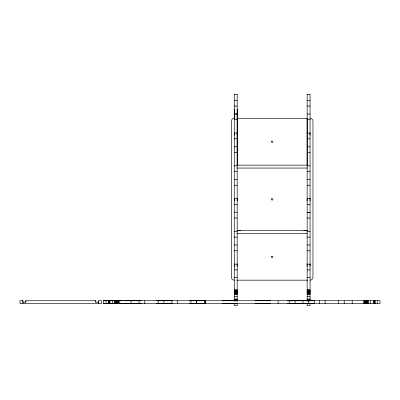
<?xml version="1.0" encoding="UTF-8"?>
<svg xmlns="http://www.w3.org/2000/svg" width="400" height="400" viewBox="0 0 400 400"><rect width="100%" height="100%" fill="white"/><g stroke="black" fill="none" stroke-linecap="round" stroke-linejoin="round"><path stroke-width="0.6" d="M98.695 303.64L98.69 300.73L101.6 300.73L101.605 303.64L20.005 303.64L20.005 300.73L22.915 300.73L22.915 303.64M22.53 300.73L22.91 300.73L22.91 302.185L25.82 302.185L25.82 300.73L95.78 300.73L95.78 302.185L98.69 302.185L98.695 300.73M95.78 302.185L95.78 300.73M234.275 118.335L234.275 109.135M237.195 165.145L237.185 109.135M307.15 266.345L307.155 263.8M307.15 200.815L307.155 198.27M307.15 165.145L307.15 118.345M310.065 266.345L310.065 263.8M310.065 200.815L310.065 198.27M310.065 135.255L310.065 132.71M295.095 300.72L295.095 303.63M311.14 300.715L314.675 300.72L314.675 303.63L287.775 303.645L288.935 303.645M314.655 303.63L310.45 303.63M103.305 300.735L380 300.73L380 303.64L103.305 303.645L103.305 300.735L105.43 300.73M103.305 303.645L106.025 303.645M131.18 300.72L130.225 300.72M163.96 300.72L162.855 300.72M196.695 300.72L195.625 300.72M262.27 300.72L259.995 300.715M295.005 300.72L291.88 300.715M131.18 303.63L130.18 303.65M163.96 303.63L162.855 303.63M196.695 303.63L195.625 303.63M229.465 303.63L228.27 303.63M262.27 303.63L259.295 303.63M295.005 303.63L291.31 303.63M117.265 300.725L111.805 300.735M117.455 303.635L117.455 300.72L122.435 300.715M123.98 300.735L141.26 300.715M156.75 300.735L172.485 300.72M189.52 300.735L204.975 300.72M222.295 300.735L229.32 300.735M237.745 300.72L228.395 300.72M255.065 300.735L270.65 300.72M294.86 300.735L294.075 300.735M305.43 300.74L287.775 300.735L288.935 300.735M305.54 300.74L314.545 300.72M110.73 303.65L111.885 303.65M117.265 303.635L111.805 303.645M117.155 300.72L117.155 303.635L123.085 303.63M123.98 303.645L141.92 303.63M156.75 303.645L173.015 303.63M189.52 303.645L204.975 303.63M229.32 303.645L222.205 303.645L222.965 303.645M237.745 303.63L229.4 303.645M255.065 303.645L270.58 303.63M294.86 303.645L294.28 303.645M234.275 94.435L237.185 94.435M307.15 94.45L310.065 94.45M234.275 100.345L237.185 100.345M307.15 100.36L310.065 100.36M234.275 106.035L237.185 106.035M307.15 106.045L310.065 106.045M234.275 114.02L237.185 114.02M234.275 114.045L237.185 114.045M307.15 114.06L310.065 114.035M236.765 118.345L307.575 118.345M234.275 119.71L237.185 119.71M307.15 119.72L310.065 119.72M234.275 133.115L237.185 133.115M307.15 133.13L310.065 133.13M234.275 138.805L237.185 138.805M307.15 138.815L310.065 138.815M234.275 146.815L237.185 146.79M307.15 146.83L310.065 146.805M234.275 152.48L237.185 152.48M307.15 152.49L310.065 152.49M236.83 165.145L307.515 165.145M234.275 165.885L237.185 165.885M307.15 165.9L310.065 165.9M236.83 168.055L307.515 168.055M234.275 171.575L237.185 171.575M307.15 171.585L310.065 171.585M234.275 179.585L237.185 179.56M307.15 179.575L310.065 179.6M234.275 185.245L237.185 185.245M307.15 185.26L310.065 185.26M234.275 198.655L237.185 198.655M307.15 198.67L310.065 198.67M234.275 204.345L237.185 204.345M307.15 204.355L310.065 204.355M234.275 212.195L237.185 212.195M307.15 212.34L310.065 212.34M307.15 212.37L310.065 212.37M234.275 218.015L237.185 218.015M307.15 218.03L310.065 218.03M236.83 230.685L307.515 230.685M237.92 230.685L240.47 230.685M303.875 230.685L306.425 230.685M234.275 231.425L237.185 231.425M307.15 231.44L310.065 231.44M236.83 233.595L307.515 233.595M234.275 237.115L237.185 237.115M307.15 237.125L310.065 237.125M234.275 244.965L237.185 244.965M307.15 244.98L310.065 244.98M234.275 250.785L237.185 250.785M307.15 250.8L310.065 250.8M234.275 264.195L237.185 264.195M307.15 264.21L310.065 264.21M234.275 269.88L237.185 269.88M307.15 269.895L310.065 269.895M234.275 277.735L237.185 277.735M307.15 277.75L310.065 277.75M236.77 280.175L307.58 280.175M234.275 289.245L237.185 289.245M307.15 289.26L310.065 289.26M234.275 290.525L237.185 290.525M307.15 290.54L310.065 290.54M234.275 290.645L237.185 290.645M307.15 290.66L310.065 290.66M234.275 290.81L237.185 290.81M307.15 290.825L310.065 290.825M234.275 291.015L237.185 291.015M307.15 291.03L310.065 291.03M234.275 291.255L237.185 291.255M307.15 291.27L310.065 291.27M234.275 291.53L237.185 291.53M307.15 291.545L310.065 291.545M234.275 291.83L237.185 291.83M307.15 291.845L310.065 291.845M234.275 292.155L237.185 292.155M307.15 292.17L310.065 292.17M234.275 292.5L237.185 292.5M307.15 292.515L310.065 292.515M234.275 292.855L237.185 292.855M307.15 292.87L310.065 292.87M234.275 293.22L237.185 293.22M307.15 293.235L310.065 293.235M234.275 293.585L237.185 293.585M307.15 293.6L310.065 293.6M234.275 293.945L237.185 293.945M307.15 293.96L310.065 293.96M234.275 294.295L237.185 294.295M307.15 294.31L310.065 294.31M234.275 296.415L237.185 296.425M307.15 296.44L310.065 296.43M234.275 299.035L237.185 299.035M307.15 299.05L310.065 299.05M234.275 299.39L237.185 299.39M307.15 299.405L310.065 299.405M234.275 299.755L237.185 299.755M307.15 299.77L310.065 299.77M234.275 300.12L237.185 300.12M307.15 300.135L310.065 300.135M234.275 300.48L237.185 300.48M307.15 300.495L310.065 300.495M107.335 300.735L106.215 300.735L106.95 300.735M107.725 300.735L108.245 300.735L107.92 300.73M130.43 300.735L130.9 300.735M112.27 300.74L109.84 300.72L114.78 300.72M234.275 300.83L237.185 300.83M261.69 300.735L261.98 300.735M307.15 300.845L310.065 300.845M107.335 303.645L106.215 303.645L106.95 303.645M107.725 303.645L108.245 303.645L107.92 303.645M130.28 303.65L130.9 303.645M255.145 300.735L255.735 300.735M114.455 300.72L114.685 303.635L109.84 303.63L110.94 303.635M156.95 300.735L157.425 300.735M189.61 300.735L190.195 300.735M222.38 300.735L222.965 300.735M112.925 300.72L113.26 300.72M124.07 300.735L124.655 300.735M255.145 303.645L255.735 303.645M114.455 303.63L114.78 303.63M124.655 303.645L124.07 303.645M156.95 303.645L157.425 303.645M177.5 303.645L177.56 300.715M189.61 303.645L190.195 303.645M112.925 303.63L113.26 303.635M310.065 280.15L310.065 280.175A2.91 2.91 0 0 0 312.975 277.265L312.97 121.255A2.91 2.91 0 0 0 310.06 118.345M237.185 132.695L237.185 135.24M237.185 198.255L237.185 200.8M237.185 263.785L237.185 266.33M234.27 132.7L234.27 135.245M234.27 198.255L234.27 200.8M234.27 263.785L234.27 266.33M377.27 300.73L377.28 303.64M375.155 300.73L375.155 303.64M374.8 300.73L374.8 303.64M374.44 300.73L374.44 303.64M374.075 300.73L374.075 303.64M373.71 300.73L373.71 303.64M370.735 300.73L370.745 303.64M368.265 300.73L368.265 303.64M367.905 300.73L367.905 303.64M367.54 300.73L367.54 303.64M367.175 300.73L367.175 303.64M366.82 300.73L366.82 303.64M366.475 300.73L366.475 303.64M366.15 300.73L366.15 303.64M365.85 300.73L365.85 303.64M365.575 300.73L365.575 303.64M365.335 300.73L365.335 303.64M365.13 300.73L365.13 303.64M364.965 300.73L364.965 303.64M364.845 300.73L364.845 303.64M363.565 300.73L363.565 303.64M352.19 300.73L352.19 303.64M344.205 300.73L344.205 303.64M338.515 300.73L338.515 303.64M325.11 300.73L325.11 303.64M319.285 300.73L319.285 303.64M310.065 94.32L310.065 301.075M310.065 303.565L310.065 305.695L307.15 305.695L307.15 303.565M308.64 300.715L308.64 303.63M307.15 94.32L307.15 301.075M302.95 300.72L302.95 303.63M289.275 300.715L289.275 303.63M278.085 300.725L278.085 303.64M237.185 94.305L237.185 301.17M237.185 303.55L237.185 305.68L234.275 305.68L234.275 303.55M234.275 94.305L234.275 301.17M204.64 300.72L204.64 303.63M190.965 300.715L190.965 303.63M171.87 300.72L171.87 303.63M163.885 300.72L163.86 303.645M158.195 300.715L158.195 303.63M144.79 300.715L144.79 303.63M139.1 300.72L139.1 303.63M131.115 300.72L131.09 303.645M119.735 300.72L119.735 303.63M118.46 300.72L118.46 303.63M118.34 300.72L118.34 303.635M118.175 300.72L118.175 303.635M117.97 300.72L117.97 303.635M117.73 300.72L117.73 303.635M116.83 300.72L116.83 303.635M116.485 300.72L116.485 303.635M116.13 300.72L116.13 303.635M115.765 300.72L115.765 303.635M115.4 300.72L115.4 303.635M115.04 300.72L115.04 303.635M112.56 300.72L112.57 303.63M109.95 300.735L109.95 303.645M109.595 300.735L109.595 303.645M109.23 300.735L109.23 303.645M108.865 300.735L108.865 303.645M108.505 300.735L108.505 303.645M106.025 300.73L106.035 303.645M25.82 300.73L25.82 302.185M234.285 280.175A2.91 2.91 0 0 1 231.37 277.265L231.365 121.255A2.91 2.91 0 0 1 234.28 118.345M271.625 141.265L271.52 141.425A0.73 0.73 0 0 0 272.72 142.225L272.825 142.065A0.73 0.73 0 0 0 271.625 141.265M271.66 198.855L271.545 199.005A0.73 0.73 0 0 0 271.545 199.735L271.66 199.885A0.73 0.73 0 0 0 272.69 199.885L272.805 199.735A0.73 0.73 0 0 0 272.805 199.005L272.69 198.855A0.73 0.73 0 0 0 271.66 198.855M271.66 256.37L271.545 256.52A0.73 0.73 0 0 0 271.545 257.25L271.66 257.4A0.73 0.73 0 0 0 272.69 257.4L272.805 257.25A0.73 0.73 0 0 0 272.805 256.52L272.69 256.37A0.73 0.73 0 0 0 271.66 256.37M196.655 303.63L196.63 300.735L196.655 303.63M205.22 303.64L205.22 300.73L205.22 303.64"/></g></svg>
